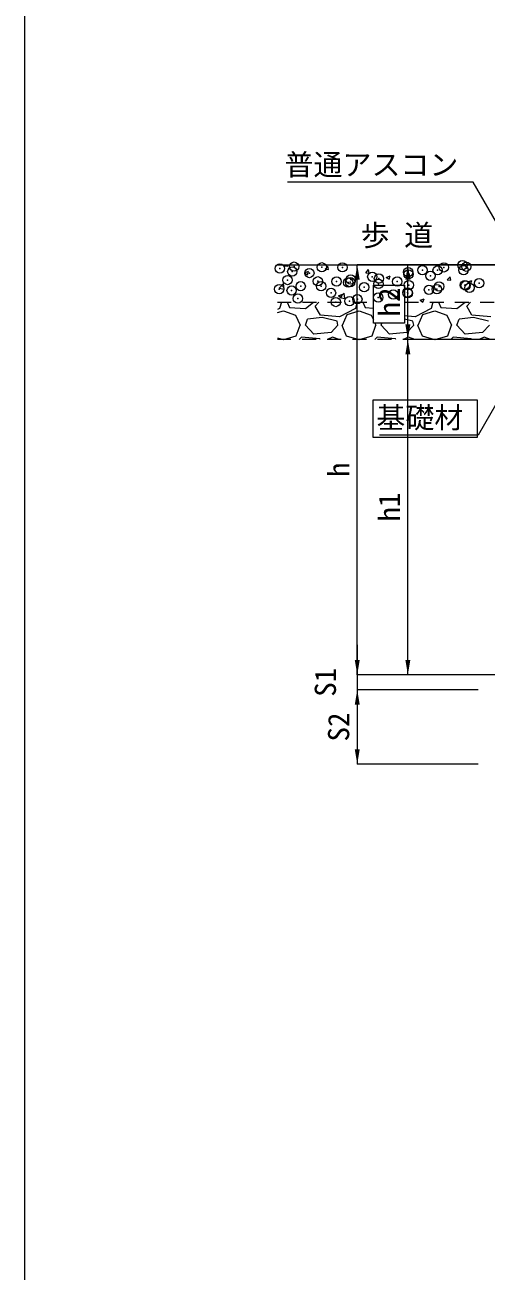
# Model space of a CAD drawing. Units: millimetres, scale not verified. Extents: x 14445 to 39803, y 10010 to 18037.
# Drawn here: x 17003 to 17621, y 13387 to 15059 of the extents above; entities that cross this region are included whole.
import ezdxf
from ezdxf.enums import TextEntityAlignment as Align

# ---------------------------------------------------------------- set-up
doc = ezdxf.new("R2010")
doc.units = ezdxf.units.MM
doc.header["$LTSCALE"] = 25
doc.header["$PDMODE"] = 32
doc.header["$PDSIZE"] = 12.5
doc.linetypes.add('USER1', pattern=[1.35, 0.75, -0.6])
for name, color, linetype, lineweight in [('0_2', 7, 'Continuous', 9), ('寸法引出', 7, 'Continuous', 9), ('寸法線', 7, 'Continuous', 9), ('枠', 5, 'Continuous', 5), ('補助線', 8, 'Continuous', 20), ('ﾊｯﾁﾝｸﾞ', 7, 'Continuous', 5)]:
    doc.layers.add(name, color=color, linetype=linetype, lineweight=lineweight)
doc.styles.add('ＭＳ ゴシック', font='')
doc.styles.get('ＭＳ ゴシック').set_extended_font_data('MS Gothic')

# ---------------------------------------------------------------- blocks, each defined once
blk = doc.blocks.new('filled_arrow')
at = {"color": 0, "linetype": 'Continuous', "lineweight": -2}
blk.add_solid([(7.5, 1.25), (0, 0), (7.5, -1.25)], dxfattribs=at)

msp = doc.modelspace()

# ---------------------------------------------------------------- linework, layer by layer
at = {"layer": '0_2', "lineweight": 20}
msp.add_line((17341.18, 14737.15), (17843.23, 14737.15), dxfattribs=at)
at = {"layer": '0_2', "linetype": 'USER1'}
for p, q in [((17341.18, 14687.15), (17470.14, 14687.15)), ((17511.9, 14687.15), (17839.73, 14687.15)), ((17730.73, 14637.15), (17341.18, 14637.15))]:
    msp.add_line(p, q, dxfattribs=at)
at = {"layer": '寸法引出'}
for p, q in [((17448.39, 14227.14), (17448.39, 14127.14)), ((17710.73, 14187.14), (17448.39, 14187.14)), ((17610.73, 14167.14), (17448.39, 14167.14)), ((17448.39, 14167.14), (17448.39, 14067.14)), ((17610.73, 14167.14), (17448.39, 14167.14)), ((17610.73, 14067.14), (17448.39, 14067.14))]:
    msp.add_line(p, q, dxfattribs=at)
at = {"layer": '寸法線'}
for p, q in [((17448.39, 14187.14), (17448.39, 14737.15)), ((17823.23, 14737.15), (17448.39, 14737.15)), ((17516.3, 14637.15), (17516.3, 14737.15)), ((17823.23, 14737.15), (17516.3, 14737.15)), ((17516.3, 14187.14), (17516.3, 14637.15)), ((17710.73, 14637.15), (17516.3, 14637.15)), ((17710.73, 14637.15), (17516.3, 14637.15)), ((17720.73, 14187.14), (17448.39, 14187.14)), ((17720.73, 14187.14), (17516.3, 14187.14))]:
    msp.add_line(p, q, dxfattribs=at)
for points in [[(17676.48, 14722.6), (17604.05, 14848.06), (17355.01, 14848.06)], [(17692.18, 14649.91), (17610.73, 14508.82), (17478.04, 14508.82)]]:
    msp.add_lwpolyline(points, dxfattribs=at)
at = {"layer": '枠', "lineweight": 20}
msp.add_line((17002.53, 11715.57), (17002.53, 15575.57), dxfattribs=at)
at = {"layer": '補助線'}
for points in [[(17470.14, 14709.99), (17511.9, 14709.99), (17511.9, 14658.76), (17470.14, 14658.76)], [(17469.78, 14556.03), (17609.4, 14556.03), (17609.4, 14505.29), (17469.78, 14505.29)]]:
    msp.add_lwpolyline(points, close=True, dxfattribs=at)
at = {"layer": 'ﾊｯﾁﾝｸﾞ'}
for p, q in [((17350.61, 14735.94), (17351.63, 14737.15)), ((17350.61, 14735.94), (17355.17, 14735.54)), ((17355.16, 14735.54), (17354.87, 14737.15)), ((17377.72, 14726.43), (17383.06, 14728.48)), ((17381.51, 14723.87), (17383.06, 14728.48)), ((17405.27, 14731.16), (17408.94, 14735.53)), ((17405.27, 14731.16), (17409.82, 14730.76)), ((17409.82, 14730.76), (17408.94, 14735.53)), ((17459.92, 14726.37), (17463.6, 14730.75)), ((17464.47, 14725.98), (17463.59, 14730.75)), ((17343.52, 14705.69), (17349.45, 14711.88)), ((17350.29, 14704.64), (17349.45, 14711.88)), ((17377.72, 14726.43), (17381.51, 14723.87)), ((17459.92, 14726.37), (17464.48, 14725.98)), ((17487.23, 14720.33), (17492.57, 14722.38)), ((17487.23, 14720.33), (17491.02, 14717.77)), ((17491.02, 14717.77), (17492.57, 14722.37)), ((17514.58, 14721.59), (17518.25, 14725.97)), ((17514.58, 14721.59), (17519.13, 14721.19)), ((17519.13, 14721.19), (17518.25, 14725.97)), ((17569.23, 14716.81), (17572.91, 14721.19)), ((17569.23, 14716.81), (17573.79, 14716.41)), ((17573.78, 14716.41), (17572.9, 14721.19)), ((17596.74, 14714.23), (17602.08, 14716.27)), ((17596.74, 14714.22), (17600.53, 14711.67)), ((17600.53, 14711.67), (17602.07, 14716.27)), ((17343.52, 14705.69), (17350.29, 14704.64)), ((17423.2, 14695.75), (17426.99, 14693.19)), ((17423.21, 14695.75), (17428.54, 14697.8)), ((17424.84, 14693.08), (17430.78, 14699.26)), ((17427, 14693.19), (17428.54, 14697.8)), ((17431.62, 14692.03), (17430.78, 14699.26)), ((17344.27, 14678.66), (17341.18, 14677.04)), ((17346.69, 14687.15), (17344.27, 14678.66)), ((17354.33, 14687.15), (17357.48, 14679.67)), ((17357.48, 14679.67), (17378.81, 14678.66)), ((17378.81, 14678.66), (17389.8, 14687.15)), ((17392.02, 14681.7), (17396.92, 14687.15)), ((17399.13, 14669.51), (17392.02, 14681.7)), ((17445.87, 14678.66), (17424.53, 14667.48)), ((17424.84, 14693.08), (17431.62, 14692.03)), ((17448.29, 14687.15), (17445.87, 14678.66)), ((17455.93, 14687.15), (17459.08, 14679.67)), ((17459.08, 14679.67), (17470.14, 14679.15)), ((17547.47, 14678.66), (17526.13, 14667.48)), ((17532.71, 14689.65), (17536.42, 14687.15)), ((17532.72, 14689.65), (17538.05, 14691.7)), ((17536.52, 14687.15), (17538.05, 14691.69)), ((17549.89, 14687.15), (17547.47, 14678.66)), ((17557.53, 14687.15), (17560.68, 14679.67)), ((17560.68, 14679.67), (17582.01, 14678.66)), ((17582.01, 14678.66), (17593, 14687.15)), ((17595.22, 14681.7), (17600.12, 14687.15)), ((17602.33, 14669.51), (17595.22, 14681.7)), ((17341.18, 14673.06), (17349.35, 14675.61)), ((17349.35, 14675.61), (17365.6, 14669.51)), ((17365.6, 14669.51), (17371.7, 14656.3)), ((17378.81, 14656.3), (17381.86, 14664.43)), ((17401.16, 14666.46), (17381.86, 14664.43)), ((17424.53, 14667.48), (17399.13, 14669.51)), ((17421.48, 14661.38), (17401.16, 14666.46)), ((17422.5, 14656.3), (17421.48, 14661.38)), ((17428.6, 14656.3), (17434.69, 14670.53)), ((17434.69, 14670.53), (17450.95, 14675.61)), ((17450.95, 14675.61), (17467.2, 14669.51)), ((17467.2, 14669.51), (17470.14, 14663.15)), ((17526.13, 14667.48), (17511.9, 14668.62)), ((17523.08, 14661.38), (17511.9, 14664.18)), ((17524.1, 14656.3), (17523.08, 14661.38)), ((17530.2, 14656.3), (17536.29, 14670.53)), ((17536.29, 14670.53), (17552.55, 14675.61)), ((17552.55, 14675.61), (17568.8, 14669.51)), ((17568.8, 14669.51), (17574.9, 14656.3)), ((17582.01, 14656.3), (17585.06, 14664.43)), ((17604.36, 14666.46), (17585.06, 14664.43)), ((17627.73, 14667.48), (17602.33, 14669.51)), ((17624.68, 14661.38), (17604.36, 14666.46)), ((17366.62, 14642.08), (17371.7, 14656.3)), ((17389.99, 14644.11), (17378.81, 14656.3)), ((17413.36, 14646.14), (17389.99, 14644.11)), ((17422.5, 14656.3), (17413.36, 14646.14)), ((17427.58, 14656.3), (17433.68, 14642.08)), ((17468.22, 14642.08), (17473.3, 14656.3)), ((17472.17, 14658.76), (17473.3, 14656.3)), ((17480.41, 14656.3), (17481.33, 14658.76)), ((17491.59, 14644.11), (17480.41, 14656.3)), ((17514.96, 14646.14), (17491.59, 14644.11)), ((17524.1, 14656.3), (17514.96, 14646.14)), ((17529.18, 14656.3), (17535.28, 14642.08)), ((17569.82, 14642.08), (17574.9, 14656.3)), ((17593.19, 14644.11), (17582.01, 14656.3)), ((17616.56, 14646.14), (17593.19, 14644.11)), ((17625.7, 14656.3), (17616.56, 14646.14)), ((17341.18, 14639.4), (17348.85, 14637.15)), ((17349.85, 14637.15), (17366.62, 14642.08)), ((17373.73, 14640.05), (17370.56, 14637.15)), ((17398.12, 14638.02), (17373.73, 14640.05)), ((17398.65, 14637.15), (17398.12, 14638.02)), ((17415.39, 14640.05), (17408.62, 14637.15)), ((17424.09, 14637.15), (17415.39, 14640.05)), ((17433.68, 14642.08), (17450.45, 14637.15)), ((17451.45, 14637.15), (17468.22, 14642.08)), ((17475.33, 14640.05), (17472.16, 14637.15)), ((17499.72, 14638.02), (17475.33, 14640.05)), ((17500.25, 14637.15), (17499.72, 14638.02)), ((17516.99, 14640.05), (17510.22, 14637.15)), ((17525.69, 14637.15), (17516.99, 14640.05)), ((17535.28, 14642.08), (17552.05, 14637.15)), ((17553.05, 14637.15), (17569.82, 14642.08)), ((17576.93, 14640.05), (17573.76, 14637.15)), ((17601.32, 14638.02), (17576.93, 14640.05)), ((17601.85, 14637.15), (17601.32, 14638.02)), ((17618.59, 14640.05), (17611.82, 14637.15)), ((17627.29, 14637.15), (17618.59, 14640.05))]:
    msp.add_line(p, q, dxfattribs=at)
for p in [(17344.64, 14732.19), (17361.28, 14728.08), (17363.72, 14734.7), (17384.13, 14726.13), (17400.86, 14733.79), (17428.56, 14733.76), (17516.72, 14727.42), (17517.12, 14724.38), (17535.79, 14729.94), (17546.54, 14722.35), (17556.25, 14729.74), (17564.65, 14733.73), (17589.47, 14736.65), (17590.98, 14729.98), (17594.74, 14734.62), (17343.67, 14704.64), (17354.86, 14716.74), (17372.53, 14708.44), (17395.54, 14715.02), (17399.93, 14708.42), (17420.66, 14714.78), (17436.21, 14713.31), (17439.06, 14713.79), (17439.73, 14717.29), (17457.67, 14707.09), (17468.59, 14721.09), (17476.89, 14711.59), (17477.55, 14718.67), (17502.1, 14714.72), (17517.57, 14709.87), (17558.24, 14708.15), (17592.73, 14710.02), (17593.81, 14709.26), (17598.92, 14706.43), (17611.81, 14712.53), (17360.36, 14702.71), (17368.79, 14691.84), (17413.23, 14699.47), (17438.13, 14688.42), (17448.55, 14691.03), (17476.62, 14693.3), (17496.67, 14697.37), (17515.75, 14699.88), (17516.2, 14699.01), (17544.61, 14703.68), (17555.32, 14704.38), (17419.69, 14687.23)]:
    msp.add_point(p, dxfattribs=at)

# ---------------------------------------------------------------- block references
at = {"layer": '寸法引出', "xscale": 2.67, "yscale": 2.67}
for p, rotation in [((17448.39, 14187.14), 90), ((17448.39, 14167.14), 270), ((17448.39, 14167.14), 270), ((17448.39, 14067.14), 90)]:
    msp.add_blockref('filled_arrow', p, dxfattribs=dict(at, rotation=rotation))
at = {"layer": '寸法線', "xscale": 2.67, "yscale": 2.67}
for p, rotation in [((17448.39, 14737.15), 270), ((17516.3, 14737.15), 270), ((17516.3, 14637.15), 90), ((17516.3, 14637.15), 270), ((17448.39, 14187.14), 90), ((17516.3, 14187.14), 90)]:
    msp.add_blockref('filled_arrow', p, dxfattribs=dict(at, rotation=rotation))

# ---------------------------------------------------------------- texts
at = {"layer": '0_2', "style": 'ＭＳ ゴシック'}
msp.add_text('歩 道', height=28.48, dxfattribs=at).set_placement((17453.04, 14754.01), align=Align.BOTTOM_LEFT)
at = {"layer": '寸法引出', "style": 'ＭＳ ゴシック'}
for s, p in [('S1', (17405.62, 14177.14)), ('S2', (17423.39, 14117.14))]:
    msp.add_text(s, height=28.48, rotation=90, dxfattribs=at).set_placement(p, align=Align.MIDDLE_CENTER)
at = {"layer": '寸法線', "style": 'ＭＳ ゴシック'}
for s, p in [('普通アスコン', (17584.05, 14885.73)), ('基礎材', (17590.73, 14546.5))]:
    msp.add_text(s, height=28.48, dxfattribs=at).set_placement(p, align=Align.TOP_RIGHT)
for s, p in [('h2', (17491.3, 14687.15)), ('h', (17423.39, 14462.15)), ('h1', (17491.3, 14412.15))]:
    msp.add_text(s, height=28.48, rotation=90, dxfattribs=at).set_placement(p, align=Align.MIDDLE_CENTER)

doc.saveas('drawing.dxf')
